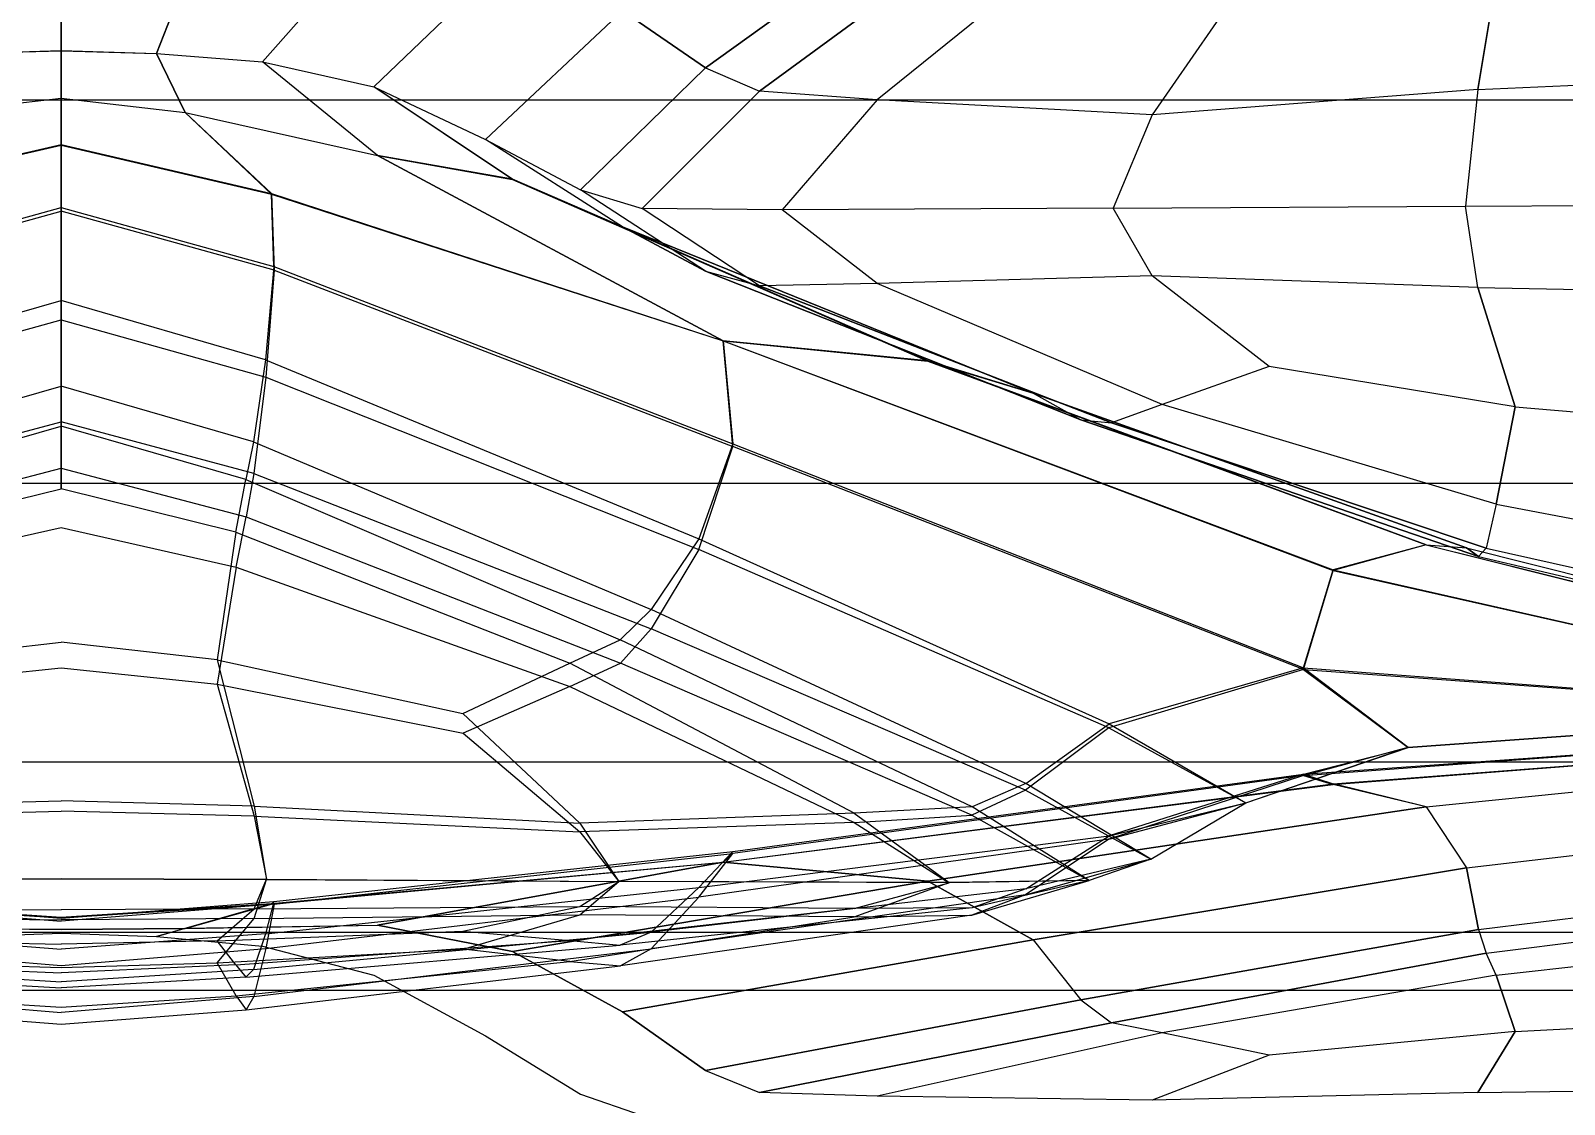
# Model space of a CAD drawing. Extents: x 11992 to 29481, y -6727 to 6811.
# Drawn here: x 12616.763 to 12621.407, y 1259.784 to 1263.036 of the extents above; entities that cross this region are included whole.
import ezdxf

# ---------------------------------------------------------------- set-up
doc = ezdxf.new("R2010")
doc.units = 0
doc.header["$MEASUREMENT"] = 0
doc.layers.get('0').update_dxf_attribs({"color": 8, "linetype": 'CONTINUOUS'})

msp = doc.modelspace()

# ---------------------------------------------------------------- linework, layer by layer
for p, q in [((12616.8548, 1270.2778, -1723.155), (12616.8548, 1262.9753, -1730.4575)), ((12618.8065, 1262.9228, -1729.7169), (12619.9423, 1263.743, -1728.7237)), ((12619.9423, 1263.743, -1752.1421), (12618.8065, 1262.9228, -1751.149)), ((12616.8548, 1262.8318, -1750.1356), (12616.8548, 1263.6486, -1751.6706)), ((12620.0358, 1263.6333, -1752.09), (12618.9696, 1262.853, -1751.1602)), ((12618.9701, 1262.853, -1729.7055), (12620.0358, 1263.6333, -1728.7759)), ((12621.1449, 1262.8578, -1729.6967), (12621.2575, 1263.5389, -1728.8869)), ((12621.2575, 1263.5389, -1751.979), (12621.1449, 1262.8578, -1751.1692)), ((12620.1889, 1263.5244, -1728.903), (12619.3263, 1262.8261, -1729.73)), ((12620.1889, 1263.5244, -1751.9628), (12619.3263, 1262.8261, -1751.1358)), ((12617.8133, 1263.3348, -1729.8831), (12617.4647, 1262.941, -1730.4378)), ((12617.8133, 1263.3348, -1750.9826), (12617.4647, 1262.941, -1750.428)), ((12618.2214, 1263.2686, -1729.8383), (12617.8023, 1262.8654, -1730.3941)), ((12618.2214, 1263.2683, -1751.0275), (12617.8023, 1262.8654, -1750.4718)), ((12620.5126, 1263.2917, -1751.6951), (12620.1584, 1262.7812, -1751.084)), ((12620.5126, 1263.2917, -1729.1708), (12620.1584, 1262.7812, -1729.7818)), ((12617.1438, 1262.9667, -1730.4526), (12617.231, 1263.1887, -1730.1185)), ((12617.231, 1263.1882, -1750.7476), (12617.1438, 1262.9667, -1750.4133)), ((12618.5547, 1263.0962, -1729.772), (12618.1399, 1262.7064, -1730.3022)), ((12618.5547, 1263.0962, -1751.0938), (12618.1399, 1262.7064, -1750.5636)), ((12618.5547, 1263.0962, -1729.772), (12618.8065, 1262.9228, -1729.7169)), ((12618.8065, 1262.9228, -1751.149), (12618.5547, 1263.0962, -1751.0938)), ((12616.5659, 1262.9667, -1730.4526), (12616.8548, 1262.9753, -1730.4575)), ((12616.5659, 1262.9667, -1750.4133), (12616.8548, 1262.9751, -1750.4084)), ((12616.8548, 1262.9753, -1730.4575), (12617.1438, 1262.9667, -1730.4526)), ((12616.8548, 1262.9753, -1730.4575), (12616.8548, 1261.6487, -1732.5145)), ((12616.8548, 1262.9751, -1750.4084), (12617.1438, 1262.9667, -1750.4133)), ((12617.1438, 1262.9667, -1750.4133), (12617.231, 1262.7884, -1750.0541)), ((12617.1438, 1262.9667, -1750.4133), (12617.4647, 1262.941, -1750.428)), ((12617.231, 1262.7879, -1730.8116), (12617.1438, 1262.9667, -1730.4526)), ((12617.1438, 1262.9667, -1730.4526), (12617.4647, 1262.941, -1730.4378)), ((12617.8133, 1262.6575, -1749.8097), (12617.4647, 1262.941, -1750.428)), ((12617.4647, 1262.941, -1730.4378), (12617.8023, 1262.8654, -1730.3941)), ((12617.4647, 1262.941, -1750.428), (12617.8023, 1262.8654, -1750.4718)), ((12617.8133, 1262.6577, -1731.0559), (12617.4647, 1262.941, -1730.4378)), ((12618.8065, 1262.9228, -1729.7169), (12618.4279, 1262.5535, -1730.2141)), ((12618.8065, 1262.9228, -1751.149), (12618.4279, 1262.5535, -1750.6518)), ((12618.8065, 1262.9228, -1729.7169), (12618.9701, 1262.853, -1729.7055)), ((12618.8065, 1262.9228, -1751.149), (12618.9696, 1262.853, -1751.1602)), ((12621.1449, 1262.8578, -1729.6967), (12621.73, 1262.8835, -1729.6683)), ((12621.1449, 1262.8578, -1751.1692), (12621.7295, 1262.8835, -1751.1976)), ((12616.4786, 1262.7884, -1750.0541), (12616.8548, 1262.8318, -1750.1356)), ((12616.4786, 1262.7879, -1730.8116), (12616.8548, 1262.8313, -1730.7301)), ((12616.8548, 1262.8318, -1750.1356), (12617.231, 1262.7884, -1750.0541)), ((12616.8548, 1261.6487, -1732.5145), (12616.8548, 1262.8318, -1750.1356)), ((12616.8548, 1262.8313, -1730.7301), (12617.231, 1262.7879, -1730.8116)), ((12618.2214, 1262.5855, -1749.8448), (12617.8023, 1262.8654, -1750.4718)), ((12617.8023, 1262.8654, -1730.3941), (12618.1399, 1262.7064, -1730.3022)), ((12617.8023, 1262.8654, -1750.4718), (12618.1399, 1262.7064, -1750.5636)), ((12618.2214, 1262.5857, -1731.021), (12617.8023, 1262.8654, -1730.3941)), ((12618.9696, 1262.853, -1751.1602), (12618.6144, 1262.4973, -1750.6844)), ((12618.9701, 1262.853, -1729.7055), (12618.6144, 1262.4973, -1730.1815)), ((12619.3263, 1262.8261, -1751.1358), (12618.9696, 1262.853, -1751.1602)), ((12619.3263, 1262.8261, -1729.73), (12618.9701, 1262.853, -1729.7055)), ((12621.1449, 1262.8578, -1729.6967), (12620.1584, 1262.7812, -1729.7818)), ((12621.1449, 1262.8578, -1751.1692), (12620.1584, 1262.7812, -1751.084)), ((12621.1449, 1262.8578, -1729.6967), (12621.1073, 1262.5044, -1730.1857)), ((12621.1449, 1262.8578, -1751.1692), (12621.1073, 1262.5044, -1750.6802)), ((12651.3116, 1262.8249, -1730.3704), (12606.3119, 1262.8249, -1730.3704)), ((12651.3116, 1262.8249, -1750.4951), (12606.3119, 1262.8249, -1750.4951)), ((12617.231, 1262.7884, -1750.0541), (12617.4924, 1262.5426, -1749.4781)), ((12617.231, 1262.7884, -1750.0541), (12617.8133, 1262.6575, -1749.8097)), ((12617.231, 1262.7879, -1730.8116), (12617.4924, 1262.5409, -1731.387)), ((12617.231, 1262.7879, -1730.8116), (12617.8133, 1262.6577, -1731.0559)), ((12619.3263, 1262.8261, -1751.1358), (12619.0387, 1262.493, -1750.6867)), ((12619.3263, 1262.8261, -1729.73), (12619.0387, 1262.493, -1730.1792)), ((12620.1584, 1262.7812, -1751.084), (12619.3263, 1262.8261, -1751.1358)), ((12620.1584, 1262.7812, -1729.7818), (12619.3263, 1262.8261, -1729.73)), ((12620.1584, 1262.7812, -1751.084), (12620.0401, 1262.4977, -1750.6839)), ((12620.1584, 1262.7812, -1729.7818), (12620.0401, 1262.4977, -1730.1818)), ((12616.2168, 1262.543, -1749.4781), (12616.8548, 1262.6913, -1749.819)), ((12616.8548, 1262.6913, -1749.819), (12617.4924, 1262.5426, -1749.4781)), ((12618.5547, 1262.442, -1749.9608), (12618.1399, 1262.7064, -1750.5636)), ((12618.1399, 1262.7064, -1730.3022), (12618.4279, 1262.5535, -1730.2141)), ((12618.1399, 1262.7064, -1750.5636), (12618.4279, 1262.5535, -1750.6518)), ((12618.5547, 1262.442, -1730.9051), (12618.1399, 1262.7064, -1730.3022)), ((12616.2173, 1262.5409, -1731.387), (12616.8548, 1262.689, -1731.046)), ((12616.8548, 1262.689, -1731.046), (12617.4924, 1262.5409, -1731.387)), ((12618.8594, 1262.0967, -1732.4097), (12617.8133, 1262.6577, -1731.0559)), ((12618.2214, 1262.5857, -1731.021), (12617.8133, 1262.6577, -1731.0559)), ((12617.8133, 1262.6575, -1749.8097), (12618.8594, 1262.0963, -1748.4556)), ((12617.8133, 1262.6575, -1749.8097), (12618.2214, 1262.5855, -1749.8448)), ((12619.4789, 1262.0355, -1732.4015), (12618.2214, 1262.5857, -1731.021)), ((12618.5547, 1262.442, -1730.9051), (12618.2214, 1262.5857, -1731.021)), ((12618.2214, 1262.5855, -1749.8448), (12619.4789, 1262.0352, -1748.4642)), ((12618.2214, 1262.5855, -1749.8448), (12618.5547, 1262.442, -1749.9608)), ((12618.8065, 1262.3077, -1750.0833), (12618.4279, 1262.5535, -1750.6518)), ((12618.8065, 1262.3077, -1730.7825), (12618.4279, 1262.5535, -1730.2141)), ((12618.4279, 1262.5535, -1730.2141), (12618.6144, 1262.4973, -1730.1815)), ((12618.4279, 1262.5535, -1750.6518), (12618.6144, 1262.4973, -1750.6844)), ((12617.4924, 1262.5426, -1749.4781), (12617.5, 1262.3108, -1749.0821)), ((12617.4924, 1262.5426, -1749.4781), (12618.8594, 1262.0963, -1748.4556)), ((12617.4924, 1262.5409, -1731.387), (12618.8594, 1262.0967, -1732.4097)), ((12617.4995, 1262.3218, -1731.7823), (12617.4924, 1262.5409, -1731.387)), ((12620.0401, 1262.4977, -1730.1818), (12621.1073, 1262.5044, -1730.1857)), ((12620.0401, 1262.4977, -1750.6839), (12621.1073, 1262.5044, -1750.6802)), ((12621.1073, 1262.5044, -1730.1857), (12621.7295, 1262.5066, -1730.187)), ((12621.1073, 1262.5044, -1750.6802), (12621.7295, 1262.5066, -1750.6789)), ((12621.1449, 1262.2577, -1750.1296), (12621.1073, 1262.5044, -1750.6802)), ((12621.1449, 1262.2577, -1730.7363), (12621.1073, 1262.5044, -1730.1857)), ((12616.2097, 1262.3218, -1731.7823), (12616.8548, 1262.5006, -1731.3714)), ((12616.2097, 1262.3113, -1749.082), (12616.8548, 1262.4892, -1749.493)), ((12616.8548, 1262.5006, -1731.3714), (12617.4995, 1262.3218, -1731.7823)), ((12617.5, 1262.3108, -1749.0821), (12616.8548, 1262.4892, -1749.493)), ((12618.9701, 1262.2629, -1730.7276), (12618.6144, 1262.4973, -1730.1815)), ((12618.9696, 1262.2629, -1750.1382), (12618.6144, 1262.4973, -1750.6844)), ((12619.0387, 1262.493, -1730.1792), (12618.6144, 1262.4973, -1730.1815)), ((12619.0387, 1262.493, -1750.6867), (12618.6144, 1262.4973, -1750.6844)), ((12620.0401, 1262.4977, -1730.1818), (12619.0387, 1262.493, -1730.1792)), ((12620.0401, 1262.4977, -1750.6839), (12619.0387, 1262.493, -1750.6867)), ((12619.3263, 1262.2705, -1730.692), (12619.0387, 1262.493, -1730.1792)), ((12619.3263, 1262.2705, -1750.1738), (12619.0387, 1262.493, -1750.6867)), ((12620.1584, 1262.2932, -1750.2386), (12620.0401, 1262.4977, -1750.6839)), ((12620.1584, 1262.2932, -1730.6273), (12620.0401, 1262.4977, -1730.1818)), ((12618.5547, 1262.442, -1749.9608), (12619.7983, 1261.9379, -1748.6516)), ((12618.5547, 1262.442, -1749.9608), (12618.8065, 1262.3077, -1750.0833)), ((12619.7983, 1261.9379, -1732.2142), (12618.5547, 1262.442, -1730.9051)), ((12618.8065, 1262.3077, -1730.7825), (12618.5547, 1262.442, -1730.9051)), ((12617.4995, 1262.3218, -1731.7823), (12617.4738, 1262.0386, -1732.0773)), ((12617.4995, 1262.3218, -1731.7823), (12618.8885, 1261.7849, -1733.0153)), ((12617.5, 1262.3108, -1749.0821), (12617.4747, 1261.9861, -1748.787)), ((12617.5, 1262.3108, -1749.0821), (12618.8885, 1261.7761, -1747.8495)), ((12618.8065, 1262.3077, -1750.0833), (12619.9423, 1261.8576, -1748.8764)), ((12618.8065, 1262.3077, -1750.0833), (12618.9696, 1262.2629, -1750.1382)), ((12619.9423, 1261.8576, -1731.9894), (12618.8065, 1262.3077, -1730.7825)), ((12618.8065, 1262.3077, -1730.7825), (12618.9701, 1262.2629, -1730.7276)), ((12620.1584, 1262.2932, -1750.2386), (12619.3263, 1262.2705, -1750.1738)), ((12620.1584, 1262.2932, -1730.6273), (12619.3263, 1262.2705, -1730.692)), ((12621.1449, 1262.2577, -1750.1296), (12620.1584, 1262.2932, -1750.2386)), ((12620.5126, 1262.019, -1731.3749), (12620.1584, 1262.2932, -1730.6273)), ((12620.5126, 1262.019, -1749.4909), (12620.1584, 1262.2932, -1750.2386)), ((12621.1449, 1262.2577, -1730.7363), (12620.1584, 1262.2932, -1730.6273)), ((12619.3263, 1262.2705, -1750.1738), (12618.9696, 1262.2629, -1750.1382)), ((12618.9696, 1262.2629, -1750.1382), (12620.0358, 1261.8478, -1748.9976)), ((12619.3263, 1262.2705, -1730.692), (12618.9701, 1262.2629, -1730.7276)), ((12620.0358, 1261.8481, -1731.8683), (12618.9701, 1262.2629, -1730.7276)), ((12620.1889, 1261.9034, -1749.1556), (12619.3263, 1262.2705, -1750.1738)), ((12620.1889, 1261.9036, -1731.7103), (12619.3263, 1262.2705, -1730.692)), ((12621.2575, 1261.8969, -1731.731), (12621.1449, 1262.2577, -1730.7363)), ((12621.1449, 1262.2577, -1750.1296), (12621.2575, 1261.8969, -1749.1349)), ((12621.1449, 1262.2577, -1750.1296), (12621.7295, 1262.246, -1750.0932)), ((12621.1449, 1262.2577, -1730.7363), (12621.7295, 1262.246, -1730.7727)), ((12616.2354, 1262.0383, -1732.0773), (12616.8548, 1262.2188, -1731.6719)), ((12617.4738, 1262.0386, -1732.0773), (12616.8548, 1262.2188, -1731.6719)), ((12616.2349, 1261.9866, -1748.7869), (12616.8548, 1262.1601, -1749.1921)), ((12616.8548, 1262.1601, -1749.1921), (12617.4747, 1261.9861, -1748.787)), ((12619.4789, 1262.0355, -1732.4015), (12618.8594, 1262.0967, -1732.4097)), ((12618.8594, 1262.0967, -1732.4097), (12618.8885, 1261.7849, -1733.0153)), ((12618.8594, 1262.0967, -1732.4097), (12620.7067, 1261.4027, -1734.0854)), ((12618.8594, 1262.0963, -1748.4556), (12619.4789, 1262.0352, -1748.4642)), ((12618.8594, 1262.0963, -1748.4556), (12620.7067, 1261.4005, -1746.7798)), ((12618.8885, 1261.7761, -1747.8495), (12618.8594, 1262.0963, -1748.4556)), ((12617.4738, 1262.0386, -1732.0773), (12617.438, 1261.7904, -1732.2907)), ((12617.4738, 1262.0386, -1732.0773), (12618.7855, 1261.4973, -1733.2935)), ((12619.7983, 1261.9379, -1732.2142), (12619.4789, 1262.0355, -1732.4015)), ((12620.9885, 1261.479, -1733.8156), (12619.4789, 1262.0355, -1732.4015)), ((12619.4789, 1262.0352, -1748.4642), (12620.9885, 1261.4783, -1747.0501)), ((12619.4789, 1262.0352, -1748.4642), (12619.7983, 1261.9379, -1748.6516)), ((12620.5126, 1262.019, -1731.3749), (12620.1889, 1261.9036, -1731.7103)), ((12620.5126, 1262.019, -1749.4909), (12620.1889, 1261.9034, -1749.1556)), ((12621.2575, 1261.8969, -1731.731), (12620.5126, 1262.019, -1731.3749)), ((12621.2575, 1261.8969, -1749.1349), (12620.5126, 1262.019, -1749.4909)), ((12616.2716, 1261.7904, -1732.2907), (12616.8548, 1261.9592, -1731.9222)), ((12617.438, 1261.7904, -1732.2907), (12616.8548, 1261.9592, -1731.9222)), ((12617.4747, 1261.9861, -1748.787), (12617.4389, 1261.6948, -1748.5743)), ((12617.4747, 1261.9861, -1748.787), (12618.7855, 1261.464, -1747.5716)), ((12621.1106, 1261.4697, -1733.4611), (12619.7983, 1261.9379, -1732.2142)), ((12619.7983, 1261.9379, -1732.2142), (12619.9423, 1261.8576, -1731.9894)), ((12619.7983, 1261.9379, -1748.6516), (12619.9423, 1261.8576, -1748.8764)), ((12619.7983, 1261.9379, -1748.6516), (12621.1106, 1261.4697, -1747.4048)), ((12620.1889, 1261.9036, -1731.7103), (12620.0358, 1261.8481, -1731.8683)), ((12620.1889, 1261.9034, -1749.1556), (12620.0358, 1261.8478, -1748.9976)), ((12621.2002, 1261.6013, -1732.5839), (12620.1889, 1261.9036, -1731.7103)), ((12621.2002, 1261.6013, -1748.2819), (12620.1889, 1261.9034, -1749.1556)), ((12621.1464, 1261.4435, -1733.134), (12619.9423, 1261.8576, -1731.9894)), ((12619.9423, 1261.8576, -1748.8764), (12621.1464, 1261.4435, -1747.7319)), ((12619.9423, 1261.8576, -1748.8764), (12620.0358, 1261.8478, -1748.9976)), ((12619.9423, 1261.8576, -1731.9894), (12620.0358, 1261.8481, -1731.8683)), ((12621.2002, 1261.6013, -1732.5839), (12621.2575, 1261.8969, -1731.731)), ((12621.2575, 1261.8969, -1749.1349), (12621.2002, 1261.6013, -1748.2819)), ((12621.2575, 1261.8969, -1731.731), (12621.7295, 1261.8562, -1731.8497)), ((12621.2575, 1261.8969, -1749.1349), (12621.7295, 1261.8562, -1749.0162)), ((12616.2707, 1261.6948, -1748.5743), (12616.8548, 1261.8516, -1748.9424)), ((12616.295, 1261.6766, -1732.4415), (12616.8548, 1261.8383, -1732.0968)), ((12617.4389, 1261.6948, -1748.5743), (12616.8548, 1261.8516, -1748.9424)), ((12617.4146, 1261.6766, -1732.4415), (12616.8548, 1261.8383, -1732.0968)), ((12621.1697, 1261.469, -1732.9465), (12620.0358, 1261.8481, -1731.8683)), ((12620.0358, 1261.8478, -1748.9976), (12621.1697, 1261.469, -1747.9193)), ((12617.438, 1261.7904, -1732.2907), (12617.4146, 1261.6766, -1732.4415)), ((12617.438, 1261.7904, -1732.2907), (12618.6415, 1261.283, -1733.3962)), ((12618.8885, 1261.7849, -1733.0153), (12618.7855, 1261.4973, -1733.2935)), ((12618.7855, 1261.464, -1747.5716), (12618.8885, 1261.7761, -1747.8495)), ((12618.8885, 1261.7849, -1733.0153), (12620.6171, 1261.1059, -1734.6585)), ((12620.6166, 1261.1006, -1746.2061), (12618.8885, 1261.7761, -1747.8495)), ((12616.2941, 1261.5631, -1748.4256), (12616.8548, 1261.7107, -1748.7699)), ((12616.8548, 1261.7107, -1748.7699), (12617.4156, 1261.5631, -1748.4256)), ((12617.3841, 1261.5167, -1732.7926), (12617.4146, 1261.6766, -1732.4415)), ((12617.4146, 1261.6766, -1732.4415), (12618.5481, 1261.1912, -1733.4753)), ((12617.4389, 1261.6948, -1748.5743), (12617.4156, 1261.5631, -1748.4256)), ((12617.4389, 1261.6948, -1748.5743), (12618.6415, 1261.2239, -1747.4699)), ((12651.3121, 1261.6645, -1748.1327), (12606.3119, 1261.6645, -1748.1327)), ((12651.3121, 1261.6645, -1732.7327), (12606.3119, 1261.6645, -1732.7327)), ((12616.3255, 1261.5167, -1732.7926), (12616.8548, 1261.6487, -1732.5145)), ((12617.3841, 1261.5167, -1732.7926), (12616.8548, 1261.6487, -1732.5145)), ((12621.2002, 1261.6013, -1748.2819), (12621.1697, 1261.469, -1747.9193)), ((12621.2002, 1261.6013, -1732.5839), (12621.1697, 1261.469, -1732.9465)), ((12621.2002, 1261.6013, -1748.2819), (12621.7295, 1261.5007, -1747.9906)), ((12621.2002, 1261.6013, -1732.5839), (12621.7295, 1261.5007, -1732.8752)), ((12616.3241, 1261.4106, -1748.0768), (12616.8548, 1261.5312, -1748.3549)), ((12616.8548, 1261.5312, -1748.3549), (12617.3855, 1261.4106, -1748.0768)), ((12617.3855, 1261.4106, -1748.0768), (12617.4156, 1261.5631, -1748.4256)), ((12617.4156, 1261.5631, -1748.4256), (12618.5485, 1261.1199, -1747.3925)), ((12617.3841, 1261.5167, -1732.7926), (12617.3274, 1261.1299, -1733.6073)), ((12617.3841, 1261.5167, -1732.7926), (12618.395, 1261.1202, -1733.6268)), ((12618.7855, 1261.4973, -1733.2935), (12618.6415, 1261.283, -1733.3962)), ((12618.7855, 1261.4973, -1733.2935), (12620.0287, 1260.9366, -1734.579)), ((12618.7855, 1261.464, -1747.5716), (12618.6415, 1261.2239, -1747.4699)), ((12620.0277, 1260.9242, -1746.2865), (12618.7855, 1261.464, -1747.5716)), ((12620.9885, 1261.479, -1733.8156), (12620.7067, 1261.4027, -1734.0854)), ((12620.9885, 1261.4783, -1747.0501), (12620.7067, 1261.4005, -1746.7798)), ((12620.9885, 1261.479, -1733.8156), (12621.1106, 1261.4697, -1733.4611)), ((12620.9885, 1261.479, -1733.8156), (12621.7295, 1261.2935, -1734.287)), ((12620.9885, 1261.4783, -1747.0501), (12621.1106, 1261.4697, -1747.4048)), ((12620.9885, 1261.4783, -1747.0501), (12621.7295, 1261.293, -1746.5787)), ((12621.1106, 1261.4697, -1733.4611), (12621.1464, 1261.4435, -1733.134)), ((12621.1106, 1261.4697, -1733.4611), (12621.7295, 1261.3138, -1733.8766)), ((12621.1464, 1261.4435, -1747.7319), (12621.1106, 1261.4697, -1747.4048)), ((12621.1106, 1261.4697, -1747.4048), (12621.7295, 1261.3138, -1746.9893)), ((12621.1464, 1261.4435, -1733.134), (12621.1697, 1261.469, -1732.9465)), ((12621.1464, 1261.4435, -1747.7319), (12621.1697, 1261.469, -1747.9193)), ((12621.1464, 1261.4435, -1733.134), (12621.7295, 1261.3057, -1733.5155)), ((12621.1464, 1261.4435, -1747.7319), (12621.73, 1261.3057, -1747.3504)), ((12621.1697, 1261.469, -1747.9193), (12621.73, 1261.3424, -1747.5598)), ((12621.1697, 1261.469, -1732.9465), (12621.7295, 1261.3424, -1733.306)), ((12617.3855, 1261.4106, -1748.0768), (12617.3278, 1261.0565, -1747.264)), ((12617.3855, 1261.4106, -1748.0768), (12618.3955, 1261.0491, -1747.2427)), ((12620.6166, 1261.1006, -1746.2061), (12620.7067, 1261.4005, -1746.7798)), ((12620.6171, 1261.1059, -1734.6585), (12620.7067, 1261.4027, -1734.0854)), ((12620.7067, 1261.4027, -1734.0854), (12621.7295, 1261.1714, -1734.644)), ((12620.7067, 1261.4005, -1746.7798), (12621.7295, 1261.1698, -1746.221)), ((12618.6415, 1261.283, -1733.3962), (12618.5481, 1261.1912, -1733.4753)), ((12619.7764, 1260.7559, -1734.5709), (12618.6415, 1261.283, -1733.3962)), ((12618.6415, 1261.2239, -1747.4699), (12618.5485, 1261.1199, -1747.3925)), ((12619.7755, 1260.7356, -1746.2958), (12618.6415, 1261.2239, -1747.4699)), ((12616.3823, 1261.1299, -1733.6073), (12616.8548, 1261.1841, -1733.4942)), ((12617.3274, 1261.1299, -1733.6073), (12616.8548, 1261.1841, -1733.4942)), ((12618.395, 1261.1202, -1733.6268), (12618.5481, 1261.1912, -1733.4753)), ((12619.6133, 1260.6855, -1734.578), (12618.5481, 1261.1912, -1733.4753)), ((12617.3274, 1261.1299, -1733.6073), (12618.0717, 1260.9678, -1733.9467)), ((12617.3274, 1261.1299, -1733.6073), (12617.4394, 1260.6867, -1734.5681)), ((12618.0717, 1260.9678, -1733.9467), (12618.395, 1261.1202, -1733.6268)), ((12619.2567, 1260.6657, -1734.6087), (12618.395, 1261.1202, -1733.6268)), ((12618.3955, 1261.0491, -1747.2427), (12618.5485, 1261.1199, -1747.3925)), ((12619.6128, 1260.66, -1746.2895), (12618.5485, 1261.1199, -1747.3925)), ((12616.3818, 1261.0565, -1747.264), (12616.8548, 1261.1059, -1747.3773)), ((12616.8548, 1261.1059, -1747.3773), (12617.3278, 1261.0565, -1747.264)), ((12620.6166, 1261.1006, -1746.2061), (12620.0277, 1260.9242, -1746.2865)), ((12620.6171, 1261.1059, -1734.6585), (12620.0287, 1260.9366, -1734.579)), ((12620.6166, 1261.1006, -1746.2061), (12620.9342, 1260.8648, -1745.6267)), ((12620.6166, 1261.1006, -1746.2061), (12621.73, 1261.0205, -1745.903)), ((12620.6171, 1261.1059, -1734.6585), (12620.9342, 1260.8655, -1735.2367)), ((12620.6171, 1261.1059, -1734.6585), (12621.7295, 1261.0227, -1734.9611)), ((12617.3278, 1261.0565, -1747.264), (12617.4399, 1260.6567, -1746.3029)), ((12617.3278, 1261.0565, -1747.264), (12618.0722, 1260.9087, -1746.9243)), ((12618.3955, 1261.0491, -1747.2427), (12618.0722, 1260.9087, -1746.9243)), ((12618.3955, 1261.0491, -1747.2427), (12619.2567, 1260.6378, -1746.2599)), ((12618.0717, 1260.9678, -1733.9467), (12618.4255, 1260.6359, -1734.6706)), ((12619.7764, 1260.7559, -1734.5709), (12620.0287, 1260.9366, -1734.579)), ((12620.0287, 1260.9366, -1734.579), (12620.4425, 1260.6974, -1735.1921)), ((12618.0722, 1260.9087, -1746.9243), (12618.4255, 1260.6099, -1746.1994)), ((12620.0277, 1260.9242, -1746.2865), (12619.7755, 1260.7356, -1746.2958)), ((12620.0277, 1260.9242, -1746.2865), (12620.4425, 1260.697, -1745.6721)), ((12620.9342, 1260.8655, -1735.2367), (12621.7295, 1260.9228, -1735.252)), ((12620.9342, 1260.8648, -1745.6267), (12621.7295, 1260.922, -1745.6113)), ((12620.4425, 1260.6974, -1735.1921), (12620.9342, 1260.8655, -1735.2367)), ((12620.4425, 1260.697, -1745.6721), (12620.9342, 1260.8648, -1745.6267)), ((12620.6166, 1260.7799, -1735.8564), (12620.9342, 1260.8655, -1735.2367)), ((12620.6166, 1260.7799, -1735.8564), (12621.73, 1260.8622, -1735.5538)), ((12620.6171, 1260.784, -1745.0057), (12620.9342, 1260.8648, -1745.6267)), ((12620.6171, 1260.784, -1745.0057), (12621.7295, 1260.8631, -1745.3094)), ((12620.7067, 1260.7544, -1744.361), (12621.7295, 1260.8333, -1744.9604)), ((12620.7067, 1260.753, -1736.5032), (12621.7295, 1260.8324, -1735.9039)), ((12651.3121, 1260.8207, -1745.6397), (12606.3124, 1260.8207, -1745.6397)), ((12651.3121, 1260.8207, -1735.2257), (12606.3124, 1260.8207, -1735.2257)), ((12618.8594, 1260.5174, -1742.5628), (12620.7067, 1260.7544, -1744.361)), ((12618.8594, 1260.5177, -1738.3024), (12620.7067, 1260.753, -1736.5032)), ((12618.8885, 1260.5503, -1743.2432), (12620.6171, 1260.784, -1745.0057)), ((12620.6166, 1260.7799, -1735.8564), (12618.8885, 1260.5434, -1737.6173)), ((12619.7764, 1260.7559, -1734.5709), (12619.6133, 1260.6855, -1734.578)), ((12620.1541, 1260.527, -1735.1468), (12619.7764, 1260.7559, -1734.5709)), ((12620.6166, 1260.7799, -1735.8564), (12620.0277, 1260.5871, -1735.8378)), ((12620.6171, 1260.784, -1745.0057), (12620.0287, 1260.5976, -1745.0215)), ((12620.6166, 1260.7799, -1735.8564), (12620.7067, 1260.753, -1736.5032)), ((12620.6171, 1260.784, -1745.0057), (12620.7067, 1260.7544, -1744.361)), ((12620.9885, 1260.6855, -1744.0893), (12620.7067, 1260.7544, -1744.361)), ((12620.9885, 1260.6851, -1736.7762), (12620.7067, 1260.753, -1736.5032)), ((12620.9885, 1260.6855, -1744.0893), (12621.7295, 1260.7606, -1744.5902)), ((12620.9885, 1260.6851, -1736.7762), (12621.7295, 1260.7604, -1736.2753)), ((12616.2702, 1260.6867, -1734.5681), (12616.8548, 1260.7036, -1734.534)), ((12617.4394, 1260.6867, -1734.5681), (12616.8548, 1260.7036, -1734.534)), ((12619.7755, 1260.7356, -1746.2958), (12619.6128, 1260.66, -1746.2895)), ((12619.7755, 1260.7356, -1746.2958), (12620.1541, 1260.5267, -1745.7181)), ((12620.0277, 1260.5871, -1735.8378), (12620.4425, 1260.6974, -1735.1921)), ((12620.0287, 1260.5976, -1745.0215), (12620.4425, 1260.697, -1745.6721)), ((12620.1541, 1260.527, -1735.1468), (12620.4425, 1260.6974, -1735.1921)), ((12620.1541, 1260.5267, -1745.7181), (12620.4425, 1260.697, -1745.6721)), ((12616.2697, 1260.6567, -1746.3029), (12616.8548, 1260.6722, -1746.3373)), ((12617.4399, 1260.6567, -1746.3029), (12616.8548, 1260.6722, -1746.3373)), ((12617.4394, 1260.6867, -1734.5681), (12618.4255, 1260.6359, -1734.6706)), ((12617.4394, 1260.6867, -1734.5681), (12617.4771, 1260.4655, -1735.1313)), ((12617.4399, 1260.6567, -1746.3029), (12618.4255, 1260.6099, -1746.1994)), ((12617.4399, 1260.6567, -1746.3029), (12617.4771, 1260.4657, -1745.7353)), ((12619.2567, 1260.6657, -1734.6087), (12618.4255, 1260.6359, -1734.6706)), ((12619.6133, 1260.6855, -1734.578), (12619.2567, 1260.6657, -1734.6087)), ((12619.2567, 1260.6657, -1734.6087), (12619.5437, 1260.4557, -1735.1277)), ((12619.2567, 1260.6378, -1746.2599), (12619.6128, 1260.66, -1746.2895)), ((12620.9885, 1260.6855, -1744.0893), (12619.4789, 1260.4605, -1742.5864)), ((12619.4789, 1260.4605, -1738.2793), (12620.9885, 1260.6851, -1736.7762)), ((12619.6128, 1260.66, -1746.2895), (12619.9676, 1260.4621, -1745.7354)), ((12619.9676, 1260.4624, -1735.1295), (12619.6133, 1260.6855, -1734.578)), ((12620.9885, 1260.6855, -1744.0893), (12621.1106, 1260.5003, -1743.7868)), ((12620.9885, 1260.6851, -1736.7762), (12621.1106, 1260.5003, -1737.0791)), ((12619.2567, 1260.6378, -1746.2599), (12618.4255, 1260.6099, -1746.1994)), ((12618.4255, 1260.6359, -1734.6706), (12618.5433, 1260.4593, -1735.129)), ((12618.4255, 1260.6099, -1746.1994), (12618.5433, 1260.459, -1745.7366)), ((12619.2567, 1260.6378, -1746.2599), (12619.5437, 1260.4555, -1745.7371)), ((12618.7855, 1260.4404, -1743.6279), (12620.0287, 1260.5976, -1745.0215)), ((12620.0277, 1260.5871, -1735.8378), (12618.7855, 1260.4118, -1737.2206)), ((12620.0277, 1260.5871, -1735.8378), (12619.7755, 1260.419, -1735.7516)), ((12619.7764, 1260.4369, -1745.1049), (12620.0287, 1260.5976, -1745.0215)), ((12621.1106, 1260.5003, -1737.0791), (12621.7295, 1260.573, -1736.6411)), ((12621.1106, 1260.5003, -1743.7868), (12621.7295, 1260.573, -1744.2247)), ((12617.4924, 1260.3927, -1739.411), (12618.8594, 1260.5177, -1738.3024)), ((12617.4924, 1260.3908, -1741.455), (12618.8594, 1260.5174, -1742.5628)), ((12617.4995, 1260.3987, -1741.907), (12618.8885, 1260.5503, -1743.2432)), ((12617.5, 1260.3901, -1738.9522), (12618.8885, 1260.5434, -1737.6173)), ((12617.8133, 1260.3265, -1739.7557), (12618.8594, 1260.5177, -1738.3024)), ((12618.8594, 1260.5174, -1742.5628), (12617.8133, 1260.3265, -1741.11)), ((12618.8885, 1260.5503, -1743.2432), (12618.7855, 1260.4404, -1743.6279)), ((12618.7855, 1260.4118, -1737.2206), (12618.8885, 1260.5434, -1737.6173)), ((12618.8594, 1260.5174, -1742.5628), (12618.8885, 1260.5503, -1743.2432)), ((12618.8885, 1260.5434, -1737.6173), (12618.8594, 1260.5177, -1738.3024)), ((12618.8594, 1260.5177, -1738.3024), (12619.4789, 1260.4605, -1738.2793)), ((12619.4789, 1260.4605, -1742.5864), (12618.8594, 1260.5174, -1742.5628)), ((12619.7755, 1260.419, -1735.7516), (12620.1541, 1260.527, -1735.1468)), ((12620.1541, 1260.5267, -1745.7181), (12619.7764, 1260.4369, -1745.1049)), ((12620.1541, 1260.527, -1735.1468), (12619.9676, 1260.4624, -1735.1295)), ((12620.1541, 1260.5267, -1745.7181), (12619.9676, 1260.4621, -1745.7354)), ((12616.2325, 1260.4657, -1745.7353), (12616.8548, 1260.4679, -1745.735)), ((12616.2325, 1260.4655, -1735.1313), (12616.8548, 1260.4676, -1735.132)), ((12616.8548, 1260.4679, -1745.735), (12617.4771, 1260.4657, -1745.7353)), ((12616.8548, 1260.4676, -1735.132), (12617.4771, 1260.4655, -1735.1313)), ((12617.4394, 1260.3758, -1745.1371), (12617.4771, 1260.4657, -1745.7353)), ((12617.4394, 1260.3472, -1735.7182), (12617.4771, 1260.4655, -1735.1313)), ((12617.4771, 1260.4657, -1745.7353), (12618.5433, 1260.459, -1745.7366)), ((12617.4771, 1260.4655, -1735.1313), (12618.5433, 1260.4593, -1735.129)), ((12619.4789, 1260.4605, -1742.5864), (12618.2214, 1260.2466, -1741.1157)), ((12618.2214, 1260.2466, -1739.7501), (12619.4789, 1260.4605, -1738.2793)), ((12619.4789, 1260.4605, -1738.2793), (12619.7983, 1260.2824, -1738.3927)), ((12619.7983, 1260.2824, -1742.473), (12619.4789, 1260.4605, -1742.5864)), ((12619.9676, 1260.4624, -1735.1295), (12619.5437, 1260.4557, -1735.1277)), ((12619.9676, 1260.4621, -1745.7354), (12619.5437, 1260.4555, -1745.7371)), ((12619.6128, 1260.3567, -1735.7082), (12619.9676, 1260.4624, -1735.1295)), ((12619.9676, 1260.4621, -1745.7354), (12619.6133, 1260.3796, -1745.1464)), ((12621.1106, 1260.5003, -1743.7868), (12619.7983, 1260.2824, -1742.473)), ((12619.7983, 1260.2824, -1738.3927), (12621.1106, 1260.5003, -1737.0791)), ((12621.1464, 1260.3141, -1737.3492), (12621.1106, 1260.5003, -1737.0791)), ((12621.1106, 1260.5003, -1743.7868), (12621.1464, 1260.3141, -1743.5166)), ((12617.4738, 1260.301, -1742.3041), (12618.7855, 1260.4404, -1743.6279)), ((12618.4255, 1260.3584, -1735.6052), (12618.5433, 1260.4593, -1735.129)), ((12618.4255, 1260.383, -1745.2512), (12618.5433, 1260.459, -1745.7366)), ((12619.5437, 1260.4557, -1735.1277), (12618.5433, 1260.4593, -1735.129)), ((12619.5437, 1260.4555, -1745.7371), (12618.5433, 1260.459, -1745.7366)), ((12618.7855, 1260.4404, -1743.6279), (12618.6415, 1260.306, -1743.8241)), ((12619.7764, 1260.4369, -1745.1049), (12618.6415, 1260.306, -1743.8241)), ((12619.7755, 1260.419, -1735.7516), (12618.6415, 1260.2547, -1737.0125)), ((12619.2567, 1260.3522, -1735.6716), (12619.5437, 1260.4557, -1735.1277)), ((12619.2567, 1260.3777, -1745.1828), (12619.5437, 1260.4555, -1745.7371)), ((12619.7755, 1260.419, -1735.7516), (12619.6128, 1260.3567, -1735.7082)), ((12619.7764, 1260.4369, -1745.1049), (12619.6133, 1260.3796, -1745.1464)), ((12616.2097, 1260.3987, -1741.907), (12616.8548, 1260.3482, -1741.4616)), ((12616.2097, 1260.3906, -1738.9524), (12616.8548, 1260.3389, -1739.3971)), ((12616.2168, 1260.393, -1739.4112), (12616.8548, 1260.3513, -1739.7806)), ((12616.2173, 1260.3908, -1741.455), (12616.8548, 1260.3486, -1741.0858)), ((12616.2702, 1260.3758, -1745.1371), (12616.8548, 1260.3734, -1745.099)), ((12616.8548, 1260.3482, -1741.4616), (12617.4995, 1260.3987, -1741.907)), ((12616.8548, 1260.3513, -1739.7806), (12617.4924, 1260.3927, -1739.411)), ((12616.8548, 1260.3486, -1741.0858), (12617.4924, 1260.3908, -1741.455)), ((12617.5, 1260.3901, -1738.9522), (12616.8548, 1260.3389, -1739.3971)), ((12617.4394, 1260.3758, -1745.1371), (12616.8548, 1260.3734, -1745.099)), ((12617.231, 1260.3176, -1740.0327), (12617.4924, 1260.3927, -1739.411)), ((12617.231, 1260.3172, -1740.8331), (12617.4924, 1260.3908, -1741.455)), ((12617.3274, 1260.2793, -1744.0834), (12617.4394, 1260.3758, -1745.1371)), ((12617.4394, 1260.3758, -1745.1371), (12618.4255, 1260.383, -1745.2512)), ((12617.4995, 1260.3987, -1741.907), (12617.4738, 1260.301, -1742.3041)), ((12617.4747, 1260.2564, -1738.5342), (12618.7855, 1260.4118, -1737.2206)), ((12617.5, 1260.3901, -1738.9522), (12617.4747, 1260.2564, -1738.5342)), ((12617.4995, 1260.3987, -1741.907), (12617.4924, 1260.3908, -1741.455)), ((12617.4924, 1260.3927, -1739.411), (12617.5, 1260.3901, -1738.9522)), ((12618.0717, 1260.3083, -1744.4584), (12618.4255, 1260.383, -1745.2512)), ((12619.2567, 1260.3777, -1745.1828), (12618.395, 1260.2805, -1744.1052)), ((12619.2567, 1260.3777, -1745.1828), (12618.4255, 1260.383, -1745.2512)), ((12619.6133, 1260.3796, -1745.1464), (12618.5481, 1260.2664, -1743.9384)), ((12618.7855, 1260.4118, -1737.2206), (12618.6415, 1260.2547, -1737.0125)), ((12619.6133, 1260.3796, -1745.1464), (12619.2567, 1260.3777, -1745.1828)), ((12621.1464, 1260.3141, -1737.3492), (12621.73, 1260.3854, -1736.9499)), ((12621.1464, 1260.3141, -1743.5166), (12621.7295, 1260.3854, -1743.916)), ((12616.2697, 1260.3472, -1735.7182), (12616.8548, 1260.3434, -1735.7559)), ((12617.4394, 1260.3472, -1735.7182), (12616.8548, 1260.3434, -1735.7559)), ((12617.231, 1260.3172, -1740.8331), (12617.8133, 1260.3265, -1741.11)), ((12617.231, 1260.3176, -1740.0327), (12617.8133, 1260.3265, -1739.7557)), ((12617.3278, 1260.2127, -1736.7505), (12617.4394, 1260.3472, -1735.7182)), ((12617.4394, 1260.3472, -1735.7182), (12618.4255, 1260.3584, -1735.6052)), ((12618.2214, 1260.2466, -1741.1157), (12617.8133, 1260.3265, -1741.11)), ((12617.8133, 1260.3265, -1739.7557), (12618.2214, 1260.2466, -1739.7501)), ((12617.8133, 1260.3265, -1739.7557), (12617.8133, 1260.3265, -1741.11)), ((12618.0722, 1260.2545, -1736.3823), (12618.4255, 1260.3584, -1735.6052)), ((12618.3955, 1260.217, -1736.7283), (12619.2567, 1260.3522, -1735.6716)), ((12619.2567, 1260.3522, -1735.6716), (12618.4255, 1260.3584, -1735.6052)), ((12619.6128, 1260.3567, -1735.7082), (12618.5485, 1260.2034, -1736.8934)), ((12619.2567, 1260.3522, -1735.6716), (12619.6128, 1260.3567, -1735.7082)), ((12651.3121, 1260.3048, -1743.0588), (12606.3119, 1260.3048, -1743.0588)), ((12651.3121, 1260.3048, -1737.8066), (12606.3119, 1260.3048, -1737.8066)), ((12616.2354, 1260.301, -1742.3041), (12616.8548, 1260.2545, -1741.8629)), ((12616.3823, 1260.2793, -1744.0834), (12616.8548, 1260.2695, -1743.9584)), ((12616.4786, 1260.3176, -1740.0327), (12616.8548, 1260.3145, -1740.1251)), ((12616.4786, 1260.3172, -1740.8331), (12616.8548, 1260.3138, -1740.7409)), ((12616.5659, 1260.2924, -1740.4329), (12616.8548, 1260.3024, -1740.4329)), ((12616.8548, 1260.3145, -1740.1251), (12617.231, 1260.3176, -1740.0327)), ((12616.8548, 1260.3138, -1740.7409), (12617.231, 1260.3172, -1740.8331)), ((12616.8548, 1260.3024, -1740.4329), (12617.1438, 1260.2924, -1740.4329)), ((12617.4738, 1260.301, -1742.3041), (12616.8548, 1260.2545, -1741.8629)), ((12617.3274, 1260.2793, -1744.0834), (12616.8548, 1260.2695, -1743.9584)), ((12617.1438, 1260.2924, -1740.4329), (12617.231, 1260.3176, -1740.0327)), ((12617.231, 1260.3172, -1740.8331), (12617.1438, 1260.2924, -1740.4329)), ((12617.1438, 1260.2924, -1740.4329), (12617.4647, 1260.263, -1740.4329)), ((12617.3274, 1260.2793, -1744.0834), (12618.0717, 1260.3083, -1744.4584)), ((12617.3841, 1260.2068, -1743.1845), (12617.3274, 1260.2793, -1744.0834)), ((12617.3841, 1260.2068, -1743.1845), (12618.395, 1260.2805, -1744.1052)), ((12617.438, 1260.1927, -1742.613), (12618.6415, 1260.306, -1743.8241)), ((12617.4738, 1260.301, -1742.3041), (12617.438, 1260.1927, -1742.613)), ((12618.0717, 1260.3083, -1744.4584), (12618.395, 1260.2805, -1744.1052)), ((12618.395, 1260.2805, -1744.1052), (12618.5481, 1260.2664, -1743.9384)), ((12618.6415, 1260.306, -1743.8241), (12618.5481, 1260.2664, -1743.9384)), ((12618.5547, 1260.0644, -1739.7787), (12619.7983, 1260.2824, -1738.3927)), ((12619.7983, 1260.2824, -1742.473), (12618.5547, 1260.0644, -1741.0871)), ((12619.7983, 1260.2824, -1742.473), (12619.9423, 1260.1004, -1742.3184)), ((12619.7983, 1260.2824, -1738.3927), (12619.9423, 1260.1004, -1738.5475)), ((12621.1464, 1260.3141, -1743.5166), (12619.9423, 1260.1004, -1742.3184)), ((12619.9423, 1260.1004, -1738.5475), (12621.1464, 1260.3141, -1737.3492)), ((12621.1464, 1260.3141, -1737.3492), (12621.1697, 1260.2423, -1737.5241)), ((12621.1464, 1260.3141, -1743.5166), (12621.1697, 1260.2423, -1743.3417)), ((12621.1697, 1260.2423, -1743.3417), (12621.7295, 1260.3126, -1743.7162)), ((12621.1697, 1260.2423, -1737.5241), (12621.73, 1260.3126, -1737.1497)), ((12616.2349, 1260.2569, -1738.5344), (12616.8548, 1260.2044, -1738.9721)), ((12616.8548, 1260.2044, -1738.9721), (12617.4747, 1260.2564, -1738.5342)), ((12617.3278, 1260.2127, -1736.7505), (12618.0722, 1260.2545, -1736.3823)), ((12617.4146, 1260.1696, -1742.8004), (12618.5481, 1260.2664, -1743.9384)), ((12617.4747, 1260.2564, -1738.5342), (12617.4389, 1260.1105, -1738.2043)), ((12617.4389, 1260.1105, -1738.2043), (12618.6415, 1260.2547, -1737.0125)), ((12617.4647, 1260.263, -1740.4329), (12617.8023, 1260.1755, -1740.4329)), ((12618.3955, 1260.217, -1736.7283), (12618.0722, 1260.2545, -1736.3823)), ((12618.5547, 1260.0644, -1741.0871), (12618.2214, 1260.2466, -1741.1157)), ((12618.2214, 1260.2466, -1739.7501), (12618.5547, 1260.0644, -1739.7787)), ((12618.2214, 1260.2466, -1739.7501), (12618.2214, 1260.2466, -1741.1157)), ((12618.6415, 1260.2547, -1737.0125), (12618.5485, 1260.2034, -1736.8934)), ((12621.1697, 1260.2423, -1743.3417), (12620.0358, 1260.0313, -1742.2183)), ((12620.0358, 1260.0315, -1738.6475), (12621.1697, 1260.2423, -1737.5241)), ((12621.2002, 1260.1758, -1737.9044), (12621.1697, 1260.2423, -1737.5241)), ((12621.2002, 1260.1758, -1742.9614), (12621.1697, 1260.2423, -1743.3417)), ((12621.2002, 1260.1758, -1737.9044), (12621.7295, 1260.2342, -1737.6019)), ((12621.2002, 1260.1758, -1742.9614), (12621.7295, 1260.2342, -1743.264)), ((12616.2716, 1260.1927, -1742.613), (12616.8548, 1260.1548, -1742.2094)), ((12616.3255, 1260.2068, -1743.1845), (12616.8548, 1260.182, -1742.8776)), ((12616.3818, 1260.2127, -1736.7505), (12616.8548, 1260.1989, -1736.8732)), ((12616.8548, 1260.1989, -1736.8732), (12617.3278, 1260.2127, -1736.7505)), ((12617.3841, 1260.2068, -1743.1845), (12616.8548, 1260.182, -1742.8776)), ((12617.438, 1260.1927, -1742.613), (12616.8548, 1260.1548, -1742.2094)), ((12617.3855, 1260.1131, -1737.6315), (12617.3278, 1260.2127, -1736.7505)), ((12617.3841, 1260.2068, -1743.1845), (12617.4146, 1260.1696, -1742.8004)), ((12617.3855, 1260.1131, -1737.6315), (12618.3955, 1260.217, -1736.7283)), ((12617.438, 1260.1927, -1742.613), (12617.4146, 1260.1696, -1742.8004)), ((12617.4156, 1260.0709, -1738.0097), (12618.5485, 1260.2034, -1736.8934)), ((12618.3955, 1260.217, -1736.7283), (12618.5485, 1260.2034, -1736.8934)), ((12616.295, 1260.1696, -1742.8004), (12616.8548, 1260.1374, -1742.4211)), ((12617.4146, 1260.1696, -1742.8004), (12616.8548, 1260.1374, -1742.4211)), ((12617.8023, 1260.1755, -1740.4329), (12618.1399, 1259.9917, -1740.4329)), ((12621.2002, 1260.1758, -1737.9044), (12620.1889, 1260.0005, -1738.8122)), ((12621.2002, 1260.1758, -1742.9614), (12620.1889, 1260.0005, -1742.0537)), ((12621.2575, 1260.0051, -1738.7908), (12621.2002, 1260.1758, -1737.9044)), ((12621.2002, 1260.1758, -1742.9614), (12621.2575, 1260.0051, -1742.075)), ((12651.3116, 1260.1286, -1740.4327), (12606.3119, 1260.1286, -1740.4327)), ((12616.2707, 1260.1105, -1738.2043), (12616.8548, 1260.0621, -1738.6015)), ((12616.3241, 1260.1131, -1737.6315), (12616.8548, 1260.0783, -1737.9325)), ((12616.8548, 1260.0783, -1737.9325), (12617.3855, 1260.1131, -1737.6315)), ((12617.4389, 1260.1105, -1738.2043), (12616.8548, 1260.0621, -1738.6015)), ((12617.3855, 1260.1131, -1737.6315), (12617.4156, 1260.0709, -1738.0097)), ((12617.4389, 1260.1105, -1738.2043), (12617.4156, 1260.0709, -1738.0097)), ((12619.9423, 1260.1004, -1742.3184), (12618.8065, 1259.8866, -1741.0482)), ((12618.8065, 1259.8866, -1739.8176), (12619.9423, 1260.1004, -1738.5475)), ((12619.9423, 1260.1004, -1742.3184), (12620.0358, 1260.0313, -1742.2183)), ((12619.9423, 1260.1004, -1738.5475), (12620.0358, 1260.0315, -1738.6475)), ((12616.2941, 1260.0709, -1738.0097), (12616.8548, 1260.0265, -1738.3818)), ((12616.8548, 1260.0265, -1738.3818), (12617.4156, 1260.0709, -1738.0097)), ((12618.8065, 1259.8866, -1741.0482), (12618.5547, 1260.0644, -1741.0871)), ((12618.5547, 1260.0644, -1739.7787), (12618.8065, 1259.8866, -1739.8176)), ((12618.5547, 1260.0644, -1739.7787), (12618.5547, 1260.0644, -1741.0871)), ((12618.9696, 1259.8205, -1739.8428), (12620.0358, 1260.0315, -1738.6475)), ((12620.0358, 1260.0313, -1742.2183), (12618.9696, 1259.8205, -1741.023)), ((12620.1889, 1260.0005, -1742.0537), (12619.3263, 1259.8093, -1740.9884)), ((12620.1889, 1260.0005, -1738.8122), (12619.3263, 1259.8093, -1739.8775)), ((12620.1889, 1260.0005, -1738.8122), (12620.0358, 1260.0315, -1738.6475)), ((12620.1889, 1260.0005, -1742.0537), (12620.0358, 1260.0313, -1742.2183)), ((12620.5126, 1259.9331, -1741.7055), (12620.1889, 1260.0005, -1742.0537)), ((12620.5126, 1259.9331, -1739.1604), (12620.1889, 1260.0005, -1738.8122)), ((12621.2575, 1260.0051, -1738.7908), (12620.5126, 1259.9331, -1739.1604)), ((12621.2575, 1260.0051, -1742.075), (12620.5126, 1259.9331, -1741.7055)), ((12621.1449, 1259.8203, -1739.8327), (12621.2575, 1260.0051, -1738.7908)), ((12621.2575, 1260.0051, -1742.075), (12621.1449, 1259.8203, -1741.0332)), ((12621.2575, 1260.0051, -1738.7908), (12621.7295, 1260.0292, -1738.6676)), ((12621.2575, 1260.0051, -1742.075), (12621.7295, 1260.0292, -1742.1982)), ((12618.1399, 1259.9917, -1740.4329), (12618.4279, 1259.8155, -1740.4329)), ((12620.5126, 1259.9331, -1741.7055), (12620.1584, 1259.7965, -1740.921)), ((12620.5126, 1259.9331, -1739.1604), (12620.1584, 1259.7965, -1739.9449)), ((12618.8065, 1259.8866, -1741.0482), (12618.9696, 1259.8205, -1741.023)), ((12618.8065, 1259.8866, -1739.8176), (12618.9696, 1259.8205, -1739.8428)), ((12618.8065, 1259.8866, -1739.8176), (12618.8065, 1259.8866, -1741.0482)), ((12618.4279, 1259.8155, -1740.4329), (12618.6144, 1259.7502, -1740.4329)), ((12619.3263, 1259.8093, -1740.9884), (12618.9696, 1259.8205, -1741.023)), ((12619.3263, 1259.8093, -1739.8775), (12618.9696, 1259.8205, -1739.8428)), ((12618.9696, 1259.8205, -1739.8428), (12618.9696, 1259.8205, -1741.023)), ((12621.1449, 1259.8203, -1741.0332), (12620.1584, 1259.7965, -1740.921)), ((12621.1449, 1259.8203, -1739.8327), (12620.1584, 1259.7965, -1739.9449)), ((12621.1449, 1259.8203, -1741.0332), (12621.73, 1259.8282, -1741.0706)), ((12621.1449, 1259.8203, -1739.8327), (12621.73, 1259.8282, -1739.7953)), ((12621.1449, 1259.8203, -1739.8327), (12621.1449, 1259.8203, -1741.0332)), ((12620.1584, 1259.7965, -1739.9449), (12619.3263, 1259.8093, -1739.8775)), ((12620.1584, 1259.7965, -1740.921), (12619.3263, 1259.8093, -1740.9884)), ((12619.3263, 1259.8093, -1739.8775), (12619.3263, 1259.8093, -1740.9884)), ((12620.1584, 1259.7965, -1740.921), (12620.1584, 1259.7965, -1739.9449))]:
    msp.add_line(p, q)

doc.saveas('drawing.dxf')
